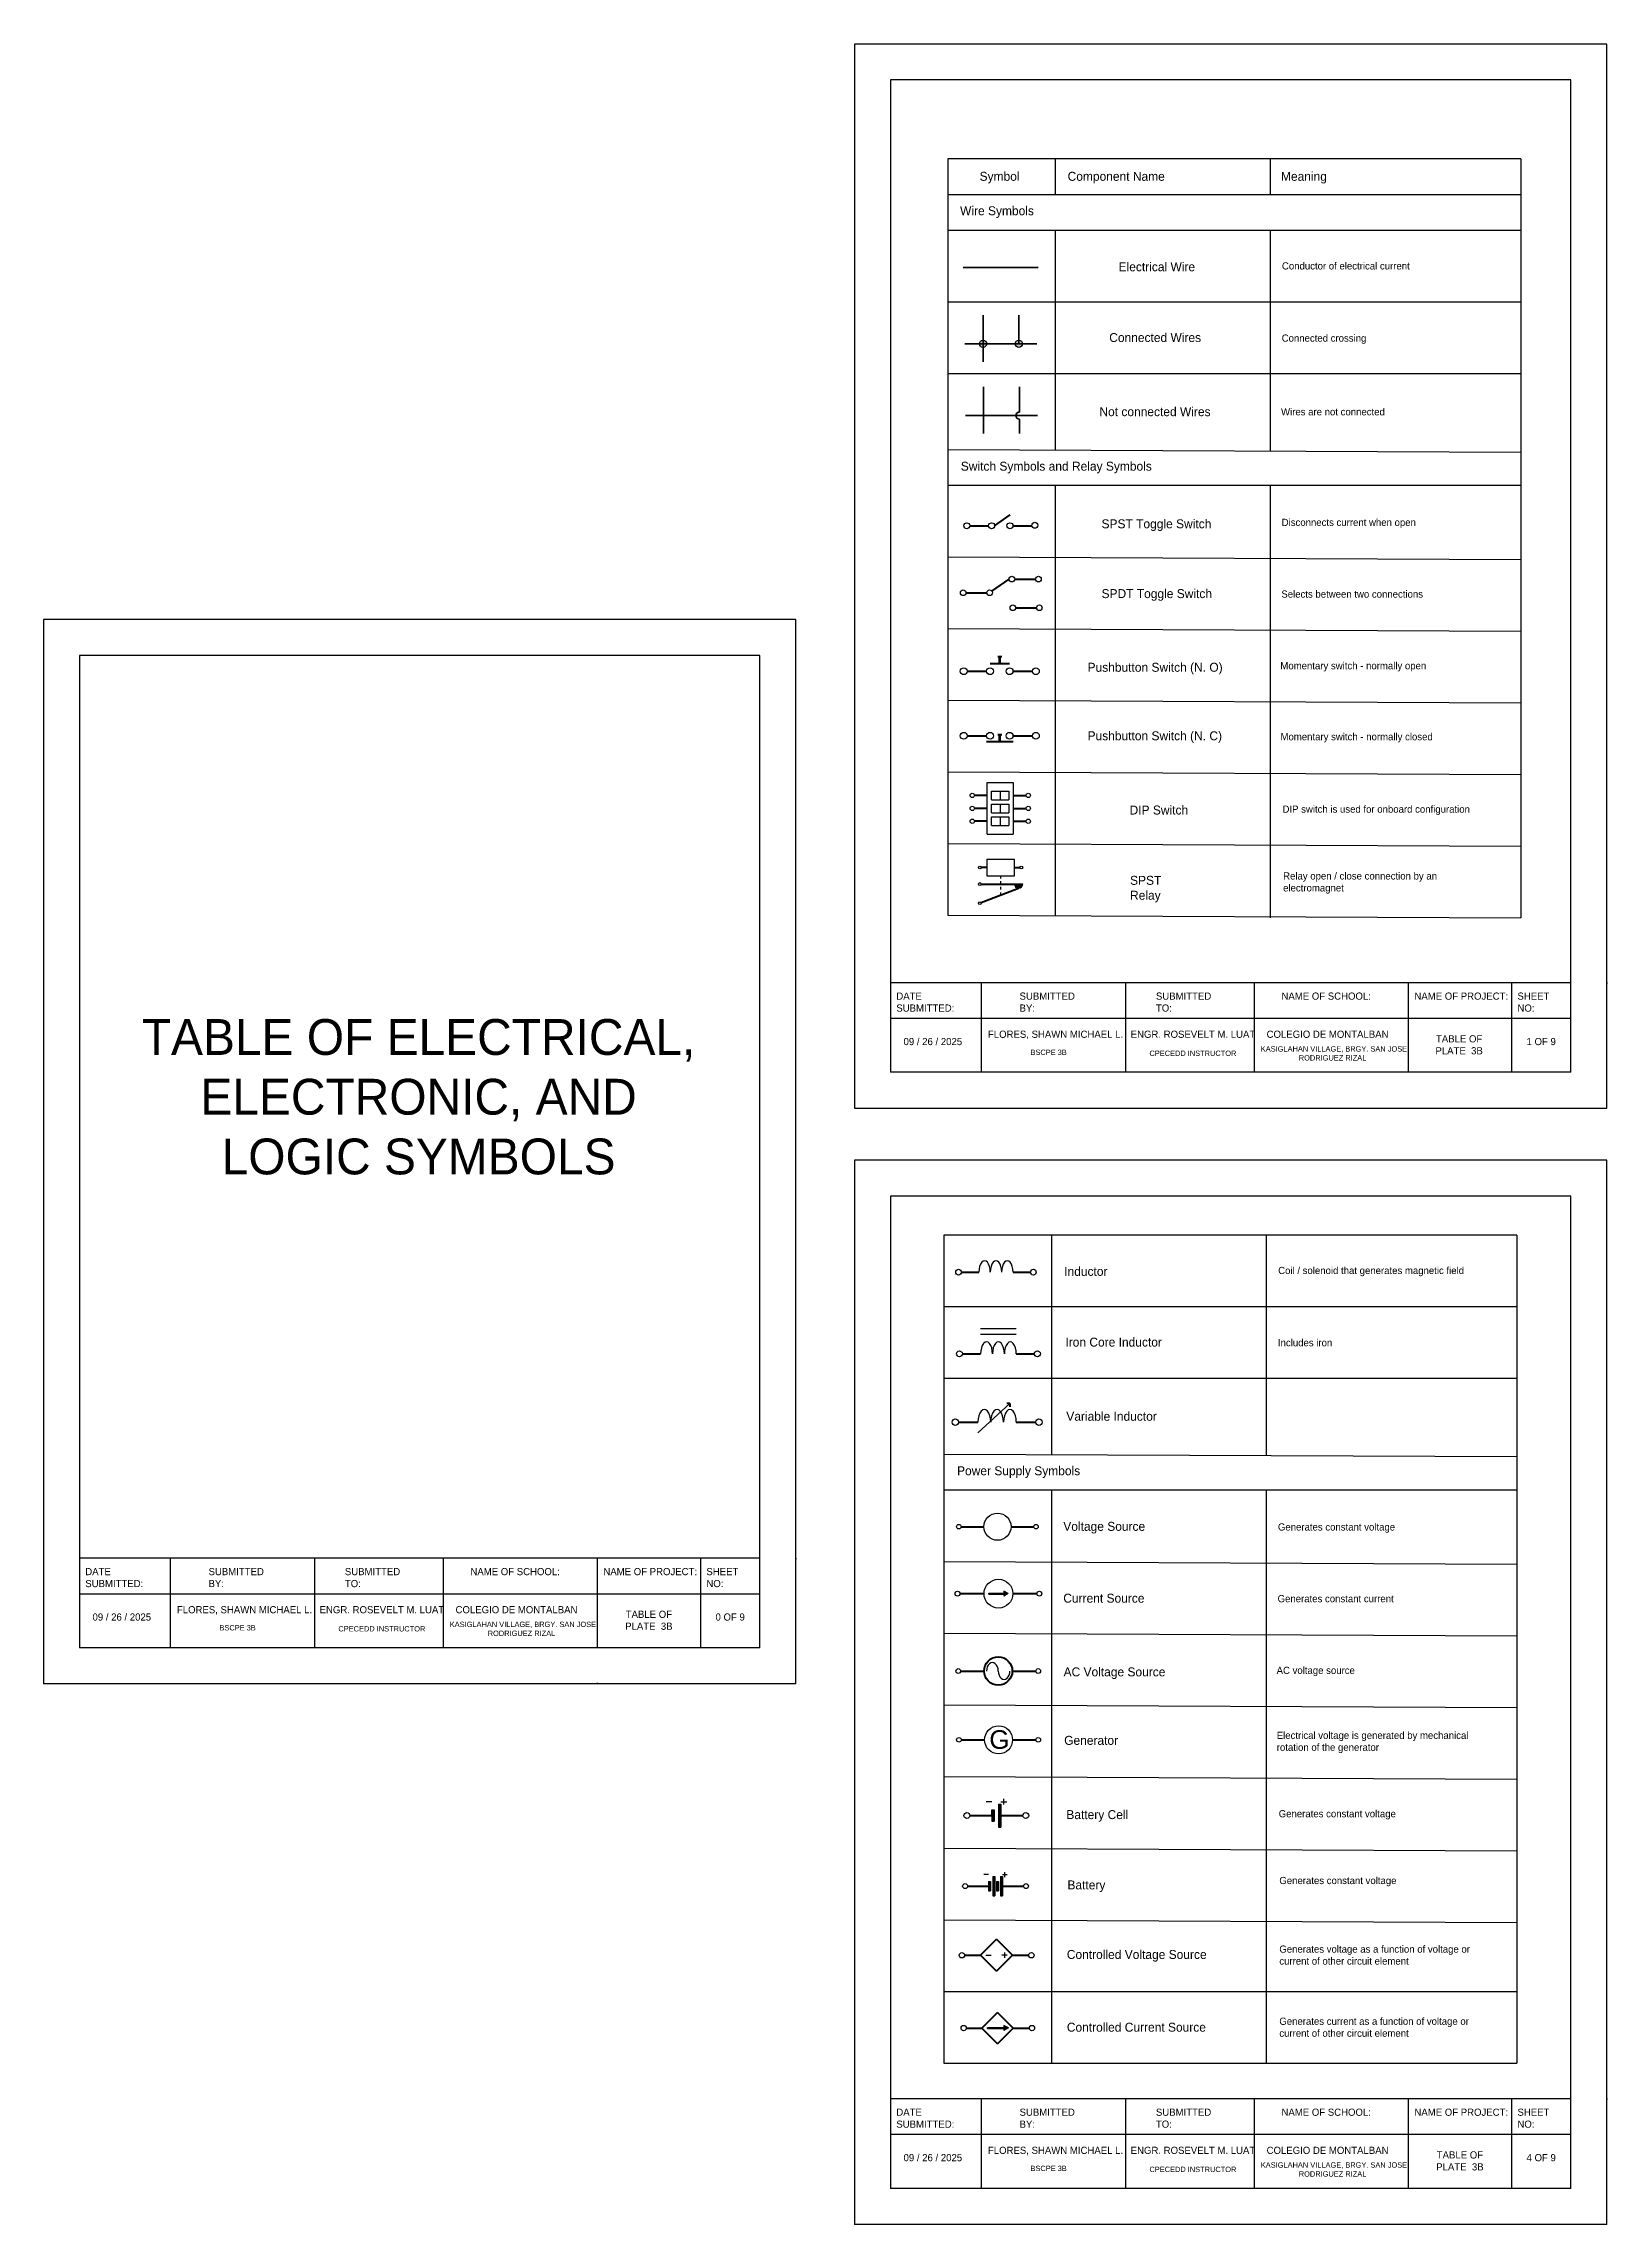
# Model space of a CAD drawing. Header units: millimetres. Extents: x 1902 to 3459, y 1262 to 1871.
# Drawn here: x 1902 to 2338, y 1262 to 1871 of the extents above; entities that cross this region are included whole.
import ezdxf

# ---------------------------------------------------------------- set-up
doc = ezdxf.new("R2010")
doc.units = ezdxf.units.MM
doc.header["$LTSCALE"] = 2
doc.linetypes.add('ACAD_ISO02W100', pattern=[15, 12, -3])
doc.layers.add('Layer1', color=7, linetype='ACAD_ISO02W100')
doc.styles.add('CEDD TEMP', font='GOTHIC.TTF')
doc.styles.get("Standard").update_dxf_attribs({"font": 'arial.ttf'})

msp = doc.modelspace()

# ---------------------------------------------------------------- hatches: boundary and pattern name
h = msp.add_hatch(color=256)
h.dxf.hatch_style = 1
h.paths.add_polyline_path([(2164.02, 1788.14), (2164.02, 1787.14), (2165.02, 1787.14, 0.414214)])
h.paths.add_polyline_path([(2164.02, 1788.14, 0.414214), (2163.02, 1787.14), (2164.02, 1787.14)])
h.paths.add_polyline_path([(2164.02, 1787.14), (2163.02, 1787.14, 0.414214), (2164.02, 1786.14)])
h.paths.add_polyline_path([(2165.02, 1787.14), (2164.02, 1787.14), (2164.02, 1786.14, 0.414214)])
h.paths.add_polyline_path([(2174.02, 1788.14, 0.414214), (2173.02, 1787.14), (2174.02, 1787.14)])
h.paths.add_polyline_path([(2175.02, 1787.14), (2173.02, 1787.14, 1)])
h.paths.add_polyline_path([(2174.02, 1788.14), (2174.02, 1787.14), (2175.02, 1787.14, 0.414214)])
h = msp.add_hatch(color=256)
h.dxf.hatch_style = 1
h.paths.add_polyline_path([(2168.89, 1699.83), (2168.52, 1699.83), (2168.52, 1697.93), (2168.89, 1697.93)])
h = msp.add_hatch(color=256)
h.dxf.hatch_style = 1
h.paths.add_polyline_path([(2168.89, 1678.06), (2168.52, 1678.06), (2168.52, 1676.17), (2168.89, 1676.17)])
h = msp.add_hatch(color=256)
h.dxf.hatch_style = 1
h.paths.add_polyline_path([(2175.09, 1636.36), (2172.77, 1636.36, 1)])
h = msp.add_hatch(color=256)
h.dxf.hatch_style = 1
h.paths.add_polyline_path([(2169.84, 1438.45), (2165.62, 1438.45), (2165.62, 1438.18), (2169.84, 1438.18), (2169.84, 1437.65), (2171.01, 1438.32), (2169.84, 1438.98)])
h = msp.add_hatch(color=256)
h.dxf.hatch_style = 1
h.paths.add_polyline_path([(2168.98, 1379.59), (2168.33, 1379.59), (2168.33, 1373.18), (2168.98, 1373.18)])
h.paths.add_polyline_path([(2167.14, 1377.99), (2166.48, 1377.99), (2166.48, 1376.39), (2166.48, 1374.78), (2167.14, 1374.78)])
h = msp.add_hatch(color=256)
h.dxf.hatch_style = 1
h.paths.add_polyline_path([(2168.35, 1358.03), (2167.8, 1358.03), (2167.8, 1355.36), (2168.35, 1355.36)])
h.paths.add_polyline_path([(2166.13, 1358.03), (2165.59, 1358.03), (2165.59, 1355.36), (2166.13, 1355.36)])
h = msp.add_hatch(color=256)
h.dxf.hatch_style = 1
h.paths.add_polyline_path([(2167.27, 1359.37), (2166.72, 1359.37), (2166.72, 1354.03), (2167.27, 1354.03)])
h = msp.add_hatch(color=256)
h.dxf.hatch_style = 1
h.paths.add_polyline_path([(2168.89, 1354.03), (2169.44, 1354.03), (2169.44, 1359.37), (2168.89, 1359.37)])
h = msp.add_hatch(color=256)
h.dxf.hatch_style = 1
h.paths.add_polyline_path([(2169.86, 1317.25), (2165.29, 1317.25), (2165.29, 1316.96), (2169.86, 1316.96), (2169.86, 1316.38), (2171.12, 1317.1), (2169.86, 1317.83)])

# ---------------------------------------------------------------- linework, layer by layer
for p, q in [((2338.17, 1870.77), (2128.17, 1870.77)), ((2128.17, 1870.77), (2128.17, 1573.77)), ((2282.85, 1870.77), (2282.85, 1870.9)), ((2311.68, 1870.77), (2311.68, 1870.9)), ((2338.17, 1573.77), (2338.17, 1870.77)), ((2328.17, 1860.77), (2138.17, 1860.77)), ((2138.17, 1860.77), (2138.17, 1583.82)), ((2328.17, 1583.82), (2328.17, 1860.77)), ((2314.15, 1838.74), (2154.15, 1838.74)), ((2154.15, 1838.74), (2154.15, 1627.66)), ((2184.15, 1838.74), (2184.15, 1828.74)), ((2244.15, 1838.74), (2244.15, 1828.74)), ((2314.15, 1838.74), (2314.15, 1626.89)), ((2314.15, 1828.74), (2154.15, 1828.74)), ((2314.15, 1818.74), (2154.15, 1818.74)), ((2154.15, 1818.74), (2154.15, 1818.74)), ((2184.15, 1818.74), (2184.15, 1757.51)), ((2244.15, 1818.74), (2244.15, 1757.2)), ((2314.15, 1798.74), (2154.15, 1798.74)), ((2314.15, 1778.74), (2154.15, 1778.74)), ((2154.15, 1757.65), (2314.15, 1756.91)), ((2154.15, 1747.66), (2314.15, 1747.66)), ((2184.15, 1747.66), (2184.15, 1627.66)), ((2244.15, 1747.66), (2244.15, 1626.89)), ((2154.15, 1727.65), (2314.15, 1726.91)), ((2056.4, 1710.17), (2056.4, 1710.3)), ((2085.23, 1710.17), (2085.23, 1710.3)), ((2111.72, 1710.17), (1901.72, 1710.17)), ((1901.72, 1710.17), (1901.72, 1413.17)), ((2111.72, 1413.17), (2111.72, 1710.17)), ((2154.15, 1707.64), (2314.15, 1706.91)), ((2101.72, 1700.17), (1911.72, 1700.17)), ((1911.72, 1700.17), (1911.72, 1423.22)), ((2101.72, 1423.22), (2101.72, 1700.17)), ((2168.52, 1697.93), (2168.52, 1699.83)), ((2168.89, 1697.93), (2168.89, 1699.83)), ((2154.15, 1687.64), (2314.15, 1686.91)), ((2168.52, 1676.17), (2168.52, 1678.06)), ((2168.89, 1676.17), (2168.89, 1678.06)), ((2154.15, 1667.64), (2314.15, 1666.91)), ((2154.25, 1647.66), (2314.15, 1646.91)), ((2154.15, 1627.66), (2314.15, 1626.89)), ((2328.17, 1628.82), (2328.27, 1628.82)), ((2328.17, 1608.82), (2138.17, 1608.82)), ((2163.49, 1608.82), (2163.49, 1583.82)), ((2203.84, 1608.82), (2203.84, 1583.82)), ((2239.72, 1608.82), (2239.72, 1583.82)), ((2282.85, 1583.82), (2282.85, 1608.82)), ((2311.68, 1583.82), (2311.68, 1608.82)), ((2338.17, 1608.77), (2338.35, 1608.77)), ((2328.17, 1598.82), (2138.17, 1598.82)), ((2338.17, 1598.77), (2338.3, 1598.77)), ((2328.17, 1583.82), (2138.17, 1583.82)), ((2338.17, 1583.77), (2338.22, 1583.77)), ((2128.17, 1573.77), (2338.17, 1573.77)), ((2338.17, 1559.29), (2128.17, 1559.29)), ((2128.17, 1559.29), (2128.17, 1262.29)), ((2282.85, 1559.29), (2282.85, 1559.43)), ((2311.68, 1559.29), (2311.68, 1559.43)), ((2338.17, 1262.29), (2338.17, 1559.29)), ((2328.17, 1549.29), (2138.17, 1549.29)), ((2138.17, 1549.29), (2138.17, 1272.34)), ((2328.17, 1272.34), (2328.17, 1549.29)), ((2313.09, 1538.38), (2153.09, 1538.38)), ((2153.09, 1538.38), (2153.09, 1538.38)), ((2153.09, 1538.38), (2153.09, 1307.3)), ((2183.09, 1538.38), (2183.09, 1477.15)), ((2243.09, 1538.38), (2243.09, 1476.84)), ((2313.09, 1538.38), (2313.09, 1307.3)), ((2313.09, 1518.38), (2153.09, 1518.38)), ((2313.09, 1498.38), (2153.09, 1498.38)), ((2153.09, 1477.29), (2313.09, 1476.55)), ((2101.72, 1468.22), (2101.82, 1468.22)), ((2153.09, 1467.3), (2313.09, 1467.3)), ((2183.09, 1467.3), (2183.09, 1307.3)), ((2243.09, 1467.3), (2243.09, 1307.3)), ((2101.72, 1448.22), (1911.72, 1448.22)), ((1937.04, 1448.22), (1937.04, 1423.22)), ((1977.39, 1448.22), (1977.39, 1423.22)), ((2013.27, 1448.22), (2013.27, 1423.22)), ((2056.4, 1423.22), (2056.4, 1448.22)), ((2085.23, 1423.22), (2085.23, 1448.22)), ((2111.72, 1448.17), (2111.9, 1448.17)), ((2153.09, 1447.29), (2313.09, 1446.55)), ((2101.72, 1438.22), (1911.72, 1438.22)), ((2111.72, 1438.17), (2111.85, 1438.17)), ((2165.62, 1438.45), (2169.84, 1438.45)), ((2165.62, 1438.18), (2165.62, 1438.45)), ((2165.62, 1438.18), (2169.84, 1438.18)), ((2171.01, 1438.32), (2169.84, 1438.98)), ((2169.84, 1438.98), (2169.84, 1438.45)), ((2171.01, 1438.32), (2169.84, 1437.65)), ((2169.84, 1438.18), (2169.84, 1437.65)), ((2153.09, 1427.28), (2313.09, 1426.55)), ((2101.72, 1423.22), (1911.72, 1423.22)), ((2111.72, 1423.17), (2111.77, 1423.17)), ((2111.72, 1413.17), (1901.72, 1413.17)), ((2056.4, 1413.3), (2056.4, 1413.45)), ((2101.72, 1413.17), (2101.72, 1413.22)), ((2153.09, 1407.28), (2313.09, 1406.55)), ((2153.09, 1387.28), (2313.09, 1386.55)), ((2166.48, 1376.39), (2166.48, 1377.99)), ((2166.48, 1377.99), (2167.14, 1377.99)), ((2166.48, 1376.39), (2166.48, 1374.78)), ((2167.14, 1377.99), (2167.14, 1374.78)), ((2168.33, 1379.59), (2168.33, 1373.18)), ((2168.33, 1379.59), (2168.98, 1379.59)), ((2168.98, 1379.59), (2168.98, 1373.18)), ((2166.48, 1374.78), (2167.14, 1374.78)), ((2168.33, 1373.18), (2168.98, 1373.18)), ((2153.2, 1367.3), (2313.09, 1366.55)), ((2165.59, 1358.03), (2166.13, 1358.03)), ((2165.59, 1358.03), (2165.59, 1355.36)), ((2166.13, 1358.03), (2166.13, 1355.36)), ((2166.72, 1359.37), (2166.72, 1354.03)), ((2166.72, 1359.37), (2167.27, 1359.37)), ((2167.27, 1359.37), (2167.27, 1354.03)), ((2167.8, 1358.03), (2168.35, 1358.03)), ((2167.8, 1358.03), (2167.8, 1355.36)), ((2168.35, 1358.03), (2168.35, 1355.36)), ((2168.89, 1359.37), (2168.89, 1354.03)), ((2168.89, 1359.37), (2169.44, 1359.37)), ((2169.44, 1359.37), (2169.44, 1354.03)), ((2165.59, 1355.36), (2166.13, 1355.36)), ((2166.72, 1354.03), (2167.27, 1354.03)), ((2167.8, 1355.36), (2168.35, 1355.36)), ((2168.89, 1354.03), (2169.44, 1354.03)), ((2153.09, 1347.3), (2313.09, 1346.53)), ((2153.09, 1327.3), (2313.09, 1327.3)), ((2165.29, 1317.25), (2169.86, 1317.25)), ((2165.29, 1316.96), (2165.29, 1317.25)), ((2165.29, 1316.96), (2169.86, 1316.96)), ((2171.12, 1317.1), (2169.86, 1317.83)), ((2169.86, 1317.83), (2169.86, 1317.25)), ((2171.12, 1317.1), (2169.86, 1316.38)), ((2169.86, 1316.96), (2169.86, 1316.38)), ((2328.17, 1317.34), (2328.27, 1317.34)), ((2153.09, 1307.3), (2313.09, 1307.3)), ((2328.17, 1297.34), (2138.17, 1297.34)), ((2163.49, 1297.34), (2163.49, 1272.34)), ((2203.84, 1297.34), (2203.84, 1272.34)), ((2239.72, 1297.34), (2239.72, 1272.34)), ((2282.85, 1272.34), (2282.85, 1297.34)), ((2311.68, 1272.34), (2311.68, 1297.34)), ((2338.17, 1297.29), (2338.35, 1297.29)), ((2328.17, 1287.34), (2138.17, 1287.34)), ((2338.17, 1287.29), (2338.3, 1287.29)), ((2328.17, 1272.34), (2138.17, 1272.34)), ((2338.17, 1272.29), (2338.22, 1272.29)), ((2338.17, 1262.29), (2128.17, 1262.29))]:
    msp.add_line(p, q)
at = {"lineweight": 35}
for p, q in [((2158.45, 1808.39), (2179.42, 1808.39)), ((2164.02, 1787.14), (2164.02, 1795.14)), ((2174.02, 1787.14), (2174.02, 1795.14)), ((2158.97, 1787.14), (2179.07, 1787.14)), ((2164.02, 1787.14), (2164.02, 1782.14)), ((2164.19, 1767.09), (2164.19, 1775.09)), ((2174.19, 1768.09), (2174.19, 1775.09)), ((2159.14, 1767.09), (2179.25, 1767.09)), ((2164.19, 1767.09), (2164.19, 1762.09)), ((2174.19, 1766.09), (2174.19, 1762.09))]:
    msp.add_line(p, q, dxfattribs=at)
at = {"lineweight": 50}
for p, q in [((2160.31, 1736.35), (2165.59, 1736.35)), ((2167.25, 1736.35), (2171.58, 1739.38)), ((2172.37, 1736.35), (2177.66, 1736.35)), ((2159.25, 1717.65), (2165.09, 1717.65)), ((2166.52, 1718.09), (2171.3, 1721.45)), ((2172.87, 1721.45), (2178.7, 1721.45)), ((2173.12, 1713.46), (2178.96, 1713.46)), ((2159.56, 1695.75), (2165.02, 1695.75)), ((2165.97, 1697.93), (2171.44, 1697.93)), ((2172.39, 1695.75), (2177.85, 1695.75)), ((2159.56, 1677.74), (2165.02, 1677.74)), ((2165.02, 1676.17), (2172.39, 1676.17)), ((2172.39, 1677.74), (2177.85, 1677.74)), ((2165.21, 1661.08), (2161.6, 1661.08)), ((2165.21, 1657.48), (2161.6, 1657.48)), ((2172.43, 1661.08), (2176.03, 1661.08)), ((2172.43, 1657.48), (2176.03, 1657.48)), ((2165.21, 1653.87), (2161.6, 1653.87)), ((2172.43, 1653.87), (2176.03, 1653.87))]:
    msp.add_line(p, q, dxfattribs=at)
at = {"lineweight": 60}
for p, q in [((2168.14, 1699.83), (2169.27, 1699.83)), ((2168.14, 1678.06), (2169.27, 1678.06)), ((2165.05, 1640.99), (2163.51, 1640.99)), ((2172.77, 1640.99), (2174.32, 1640.99)), ((2163.51, 1636.36), (2175.09, 1636.36)), ((2163.51, 1631.19), (2173.93, 1635.2)), ((2157.98, 1528.04), (2162.84, 1528.04)), ((2172.41, 1528.04), (2177.27, 1528.04)), ((2158.27, 1505.26), (2163.34, 1505.26)), ((2173.3, 1505.26), (2178.37, 1505.26)), ((2171.51, 1491.38), (2170.62, 1491.38)), ((2171.51, 1491.38), (2171.51, 1490.48)), ((2157.16, 1486.17), (2162.61, 1486.17)), ((2173.29, 1486.17), (2178.74, 1486.17)), ((2157.91, 1457.01), (2164.24, 1457.01)), ((2171.85, 1457.01), (2178.18, 1457.01)), ((2157.56, 1438.32), (2164.28, 1438.32)), ((2172.35, 1438.32), (2179.07, 1438.32)), ((2157.77, 1416.73), (2164.32, 1416.73)), ((2172.2, 1416.73), (2178.76, 1416.73)), ((2157.95, 1397.52), (2164.45, 1397.52)), ((2172.27, 1397.52), (2178.77, 1397.52)), ((2160.33, 1376.39), (2166.48, 1376.39)), ((2168.98, 1376.39), (2175.13, 1376.39)), ((2159.69, 1356.7), (2165.59, 1356.7)), ((2169.44, 1356.7), (2175.33, 1356.7)), ((2167.82, 1341.87), (2163.35, 1337.4)), ((2167.82, 1341.87), (2172.29, 1337.4)), ((2158.88, 1337.4), (2163.35, 1337.4)), ((2163.35, 1337.4), (2167.82, 1332.93)), ((2172.29, 1337.4), (2167.82, 1332.93)), ((2172.29, 1337.4), (2176.76, 1337.4)), ((2168.07, 1321.45), (2163.7, 1317.08)), ((2168.07, 1321.45), (2172.44, 1317.08)), ((2159.34, 1317.08), (2163.7, 1317.08)), ((2163.7, 1317.08), (2168.07, 1312.71)), ((2172.44, 1317.08), (2168.07, 1312.71)), ((2172.59, 1317.08), (2176.96, 1317.08))]:
    msp.add_line(p, q, dxfattribs=at)
at = {"lineweight": 30}
for p, q in [((2165.21, 1664.69), (2172.43, 1664.69)), ((2165.21, 1650.26), (2165.21, 1664.69)), ((2166.41, 1662.29), (2171.22, 1662.29)), ((2166.41, 1659.88), (2166.41, 1662.29)), ((2168.82, 1662.29), (2168.82, 1659.88)), ((2171.22, 1662.29), (2171.22, 1659.88)), ((2172.43, 1664.69), (2172.43, 1650.26)), ((2166.41, 1659.88), (2171.22, 1659.88)), ((2166.41, 1658.68), (2171.22, 1658.68)), ((2166.41, 1656.27), (2166.41, 1658.68)), ((2166.41, 1656.27), (2171.22, 1656.27)), ((2168.82, 1658.68), (2168.82, 1656.27)), ((2171.22, 1658.68), (2171.22, 1656.27)), ((2165.21, 1650.26), (2172.43, 1650.26)), ((2166.41, 1652.67), (2166.41, 1655.07)), ((2166.41, 1655.07), (2171.22, 1655.07)), ((2166.41, 1652.67), (2171.22, 1652.67)), ((2168.82, 1655.07), (2168.82, 1652.67)), ((2171.22, 1655.07), (2171.22, 1652.67)), ((2165.05, 1643.3), (2165.05, 1638.67)), ((2172.77, 1638.67), (2172.77, 1643.3)), ((2165.05, 1638.67), (2172.77, 1638.67)), ((2168.91, 1638.67), (2168.91, 1637.9)), ((2168.91, 1637.13), (2168.91, 1636.36)), ((2168.91, 1635.58), (2168.91, 1634.81)), ((2168.91, 1634.04), (2168.91, 1633.27)), ((2163.34, 1512.31), (2173.3, 1512.31)), ((2163.34, 1510.78), (2173.3, 1510.78)), ((2171.51, 1491.38), (2162.61, 1483.19)), ((2166.48, 1380.25), (2164.85, 1380.25)), ((2168.98, 1380.25), (2170.62, 1380.25)), ((2169.8, 1379.43), (2169.8, 1381.06)), ((2165.59, 1359.91), (2164.23, 1359.91)), ((2169.44, 1359.91), (2170.8, 1359.91)), ((2170.12, 1359.23), (2170.12, 1360.59)), ((2164.84, 1337.4), (2166.33, 1337.4)), ((2170.8, 1337.4), (2169.31, 1337.4)), ((2170.06, 1336.66), (2170.06, 1338.15))]:
    msp.add_line(p, q, dxfattribs=at)
for centre in [(2164.02, 1787.14), (2174.02, 1787.14)]:
    msp.add_circle(centre, 1)
for centre, radius in [((2159.48, 1736.35), 0.829), ((2166.42, 1736.35), 0.829), ((2171.54, 1736.35), 0.829), ((2178.48, 1736.48), 0.829), ((2158.47, 1717.65), 0.784), ((2165.87, 1717.65), 0.784), ((2172.08, 1721.45), 0.784), ((2179.49, 1721.45), 0.784), ((2172.34, 1713.46), 0.784), ((2179.74, 1713.46), 0.784), ((2158.62, 1695.75), 0.946), ((2165.97, 1695.75), 0.946), ((2171.44, 1695.75), 0.946), ((2178.79, 1695.75), 0.946), ((2158.62, 1677.74), 0.946), ((2165.97, 1677.74), 0.946), ((2171.44, 1677.74), 0.946), ((2178.79, 1677.74), 0.946), ((2161, 1661.08), 0.601), ((2176.63, 1661.08), 0.601), ((2161, 1657.48), 0.601), ((2176.63, 1657.48), 0.601), ((2161, 1653.87), 0.601), ((2176.63, 1653.87), 0.601), ((2163.12, 1640.99), 0.386), ((2174.7, 1640.99), 0.386), ((2163.12, 1636.36), 0.386), ((2163.15, 1631.05), 0.386), ((2157.18, 1528.04), 0.797), ((2178.07, 1528.04), 0.797), ((2157.44, 1505.26), 0.83), ((2179.2, 1505.26), 0.83), ((2156.27, 1486.17), 0.891), ((2179.63, 1486.17), 0.891), ((2168.04, 1457.01), 3.8), ((2157.27, 1457.01), 0.633), ((2178.81, 1457.01), 0.633), ((2156.89, 1438.32), 0.672), ((2168.32, 1438.32), 4.03), ((2179.74, 1438.32), 0.672), ((2157.11, 1416.73), 0.656), ((2179.42, 1416.73), 0.656), ((2168.36, 1397.52), 3.91), ((2157.3, 1397.52), 0.651), ((2179.42, 1397.52), 0.651), ((2159.51, 1376.39), 0.818), ((2175.95, 1376.39), 0.818), ((2159.01, 1356.7), 0.681), ((2176.01, 1356.7), 0.681), ((2158.13, 1337.4), 0.745), ((2177.51, 1337.4), 0.745), ((2158.61, 1317.08), 0.728), ((2177.69, 1317.08), 0.728)]:
    msp.add_circle(centre, radius, dxfattribs=at)
at = {"lineweight": 60}
msp.add_circle((2168.26, 1416.73), 3.94, dxfattribs=at)
at = {"lineweight": 35}
msp.add_arc((2174.19, 1767.09), 1, 90, 270, dxfattribs=at)
msp.add_arc((2173.93, 1636.36), 1.16, 180, 0)
at = {"lineweight": 30}
for centre, major_axis, ratio, start_param, end_param in [((2164.44, 1528.04), (0, -3.19), 0.5, 1.570796, 4.712389), ((2167.63, 1528.04), (0, 3.19), 0.5, 4.712389, 7.853982), ((2170.81, 1528.04), (0, -3.19), 0.5, 1.570796, 4.712389), ((2165, 1505.26), (0, -3.32), 0.5, 1.570796, 4.712389), ((2168.32, 1505.26), (0, 3.32), 0.5, 4.712389, 7.853982), ((2171.64, 1505.26), (0, -3.32), 0.5, 1.570796, 4.712389), ((2164.39, 1486.17), (0, -3.56), 0.5, 1.570796, 4.712389), ((2167.95, 1486.17), (0, 3.56), 0.5, 4.712389, 7.853982), ((2171.51, 1486.17), (0, -3.56), 0.5, 1.570796, 4.712389), ((2166.62, 1416.73), (0, -2.36), 0.695042, 1.570796, 4.712389), ((2169.9, 1416.73), (0, 2.36), 0.695042, 1.570796, 4.712389)]:
    msp.add_ellipse(centre, major_axis=major_axis, ratio=ratio, start_param=start_param, end_param=end_param, dxfattribs=at)
at = {"layer": 'Layer1', "lineweight": 30}
msp.add_line((2165.05, 1643.3), (2172.77, 1643.3), dxfattribs=at)

# ---------------------------------------------------------------- texts
at = {"attachment_point": 1, "style": 'CEDD TEMP'}
for s, width, heights, insert, char_height in [('Symbol', 12.2615, [0], (2163.06, 1835.12), 2.5), ('Component Name', 31.8184, [0], (2187.64, 1835.12), 2.5), ('Meaning', 12.2615, [0], (2247.21, 1835.12), 2.5), ('Wire Symbols', 22.0789, [0], (2157.61, 1825.5), 2.5), ('Electrical Wire', 23.3295, [0], (2201.87, 1809.87), 2.5), ('Conductor of electrical current', 41.9562, [0], (2247.48, 1809.87), 2), ('Connected Wires', 29.3649, [0], (2199.26, 1790.13), 2.5), ('Connected crossing', 28.1614, [0], (2247.41, 1789.72), 2), ('Not connected Wires', 35.6746, [0], (2196.52, 1769.43), 2.5), ('Wires are not connected', 33.2549, [0], (2247.22, 1769.15), 2), ('Switch Symbols and Relay Symbols', 57.9513, [0], (2157.82, 1754.22), 2.5), ('SPST Toggle Switch', 30.9971, [0], (2197.11, 1738.14), 2.5), ('Disconnects current when open', 42.8946, [0], (2247.41, 1738.29), 2), ('SPDT Toggle Switch', 32.0802, [0], (2197.11, 1718.66), 2.5), ('Selects between two connections', 46.0899, [0], (2247.32, 1718.28), 2), ('Pushbutton Switch (N. O)', 41.1784, [0], (2193.21, 1698.1), 2.5), ('Momentary switch - normally open', 46.659, [0], (2247.04, 1698.28), 2), ('Pushbutton Switch (N. C)', 41.1784, [3.33], (2193.21, 1678.98), 2.5), ('Momentary switch - normally closed', 48.5761, [0], (2247.08, 1678.48), 2), ('\\pxt10;DIP Switch', 17.2951, [0], (2204.94, 1658.26), 2.5), ('DIP switch is used for onboard configuration', 59.227, [0], (2247.64, 1658.26), 2), ('SPST Relay', 17.1264, [0], (2205.07, 1638.64), 2.5), ('Relay open / close connection by an electromagnet', 50.4341, [0], (2247.81, 1639.62), 2), ('Inductor', 14.2551, [0], (2186.69, 1529.51), 2.5), ('Coil / solenoid that generates magnetic field', 60.2346, [0], (2246.43, 1529.51), 2), ('Iron Core Inductor', 30.8357, [0], (2187.02, 1509.77), 2.5), ('Includes iron', 16.6889, [0], (2246.36, 1509.36), 2), ('Variable Inductor', 29.4947, [0], (2187.27, 1489.07), 2.5), ('Power Supply Symbols', 37.0644, [0], (2156.77, 1473.86), 2.5), ('Voltage Source', 26.0804, [0], (2186.43, 1458.35), 2.5), ('Generates constant voltage', 38.0825, [0], (2246.36, 1457.93), 2), ('Current Source', 25.1032, [0], (2186.43, 1438.3), 2.5), ('Generates constant current', 37.3198, [0], (2246.27, 1437.92), 2), ('AC Voltage Source', 32.4485, [0], (2186.51, 1417.74), 2.5), ('AC voltage source', 25.2409, [0], (2245.99, 1417.91), 2), ('Electrical voltage is generated by mechanical rotation of the generator', 62.3667, [0], (2246.03, 1399.77), 2), ('Generator', 17.7001, [0], (2186.68, 1398.62), 2.5), ('\\pxt10;Battery Cell', 19.1548, [0], (2187.28, 1377.9), 2.5), ('Generates constant voltage', 38.0825, [0], (2246.58, 1377.9), 2), ('Battery', 11.8928, [0], (2187.59, 1358.28), 2.5), ('Generates constant voltage', 38.0825, [0], (2246.75, 1359.26), 2), ('Controlled Voltage Source', 44.8211, [0], (2187.42, 1338.87), 2.5), ('Generates voltage as a function of voltage or current of other circuit element', 62.0241, [0], (2246.75, 1340.12), 2), ('Controlled Current Source', 43.8438, [0], (2187.42, 1318.57), 2.5), ('Generates current as a function of voltage or current of other circuit element', 61.4059, [0], (2246.75, 1319.98), 2)]:
    msp.add_mtext_dynamic_manual_height_columns(s, width=width, gutter_width=12.5, heights=heights, dxfattribs=dict(at, insert=insert, char_height=char_height))
for s, insert, char_height, width in [('DATE SUBMITTED:', (2139.81, 1606.08), 2, 22.0854), ('SUBMITTED BY:', (2174.22, 1606.08), 2, 18.9681), ('SUBMITTED TO:', (2212.29, 1606.08), 2, 18.9681), ('NAME OF SCHOOL:', (2247.35, 1606.08), 2, 25.9033), ('\\pxt8,10;NAME OF PROJECT:', (2284.47, 1606.08), 2, 26.1918), ('\\pxt8,10;SHEET NO:', (2313.23, 1606.08), 2, 13.5215), ('FLORES, SHAWN MICHAEL L.', (2165.39, 1595.44), 2, 36.8435), ('ENGR. ROSEVELT M. LUAT', (2205.24, 1595.44), 2, 33.4333), ('COLEGIO DE MONTALBAN', (2243.2, 1595.44), 2, 35.1709), ('09 / 26 / 2025', (2141.83, 1593.4), 2, 18.1707), ('BSCPE 3B', (2177.27, 1590.15), 1.5, 12.1926), ('CPECEDD INSTRUCTOR', (2210.48, 1589.87), 1.5, 23.0006), ('KASIGLAHAN VILLAGE, BRGY. SAN JOSE,\\P\\pxqc;RODRIGUEZ RIZAL', (2241.57, 1591.1), 1.5, 40.0802), ('\\pxqc;TABLE OF PLATE  3B', (2286.71, 1594.16), 2, 20.4809), ('1 OF 9', (2315.78, 1593.4), 2, 8.1574), ('DATE SUBMITTED:', (1913.36, 1445.47), 2, 22.0854), ('SUBMITTED BY:', (1947.77, 1445.47), 2, 18.9681), ('SUBMITTED TO:', (1985.84, 1445.47), 2, 18.9681), ('NAME OF SCHOOL:', (2020.9, 1445.47), 2, 25.9033), ('\\pxt8,10;NAME OF PROJECT:', (2058.02, 1445.47), 2, 26.1918), ('\\pxt8,10;SHEET NO:', (2086.78, 1445.47), 2, 13.5215), ('09 / 26 / 2025', (1915.38, 1432.8), 2, 18.1707), ('FLORES, SHAWN MICHAEL L.', (1938.94, 1434.84), 2, 36.8435), ('ENGR. ROSEVELT M. LUAT', (1978.79, 1434.84), 2, 33.4333), ('KASIGLAHAN VILLAGE, BRGY. SAN JOSE,\\P\\pxqc;RODRIGUEZ RIZAL', (2015.12, 1430.5), 1.5, 40.0802), ('COLEGIO DE MONTALBAN', (2016.75, 1434.84), 2, 35.1709), ('\\pxqc;TABLE OF PLATE  3B', (2060.48, 1433.56), 2, 20.4809), ('0 OF 9', (2089.33, 1432.8), 2, 8.1574), ('BSCPE 3B', (1950.83, 1429.55), 1.5, 12.1926), ('CPECEDD INSTRUCTOR', (1984.03, 1429.27), 1.5, 23.0006), ('DATE SUBMITTED:', (2139.81, 1294.6), 2, 22.0854), ('SUBMITTED BY:', (2174.22, 1294.6), 2, 18.9681), ('SUBMITTED TO:', (2212.29, 1294.6), 2, 18.9681), ('NAME OF SCHOOL:', (2247.35, 1294.6), 2, 25.9033), ('\\pxt8,10;NAME OF PROJECT:', (2284.47, 1294.6), 2, 26.1918), ('\\pxt8,10;SHEET NO:', (2313.23, 1294.6), 2, 13.5215), ('09 / 26 / 2025', (2141.83, 1281.92), 2, 18.1707), ('FLORES, SHAWN MICHAEL L.', (2165.39, 1283.96), 2, 36.8435), ('BSCPE 3B', (2177.27, 1278.67), 1.5, 12.1926), ('ENGR. ROSEVELT M. LUAT', (2205.24, 1283.96), 2, 33.4333), ('CPECEDD INSTRUCTOR', (2210.48, 1278.39), 1.5, 23.0006), ('KASIGLAHAN VILLAGE, BRGY. SAN JOSE,\\P\\pxqc;RODRIGUEZ RIZAL', (2241.57, 1279.62), 1.5, 40.0802), ('COLEGIO DE MONTALBAN', (2243.2, 1283.96), 2, 35.1709), ('\\pxqc;TABLE OF PLATE  3B', (2286.93, 1282.68), 2, 20.4809), ('4 OF 9', (2315.78, 1281.92), 2, 8.1574)]:
    msp.add_mtext(s, dxfattribs=dict(at, insert=insert, char_height=char_height, width=width))
at = {"attachment_point": 1}
for s, width, gutter_width, insert, char_height in [('\\pxqc;{\\fCentury Gothic|b0|i0|c0|p34;TABLE OF ELECTRICAL, \\PELECTRONIC, AND \\PLOGIC SYMBOLS}', 145.9532, 123.98, (1933.44, 1598.67), 10), ('G', 5.2532, 161.32, (2165.77, 1400.21), 5.2)]:
    msp.add_mtext_dynamic_manual_height_columns(s, width=width, gutter_width=gutter_width, heights=[0], dxfattribs=dict(at, insert=insert, char_height=char_height))

doc.saveas('drawing.dxf')
